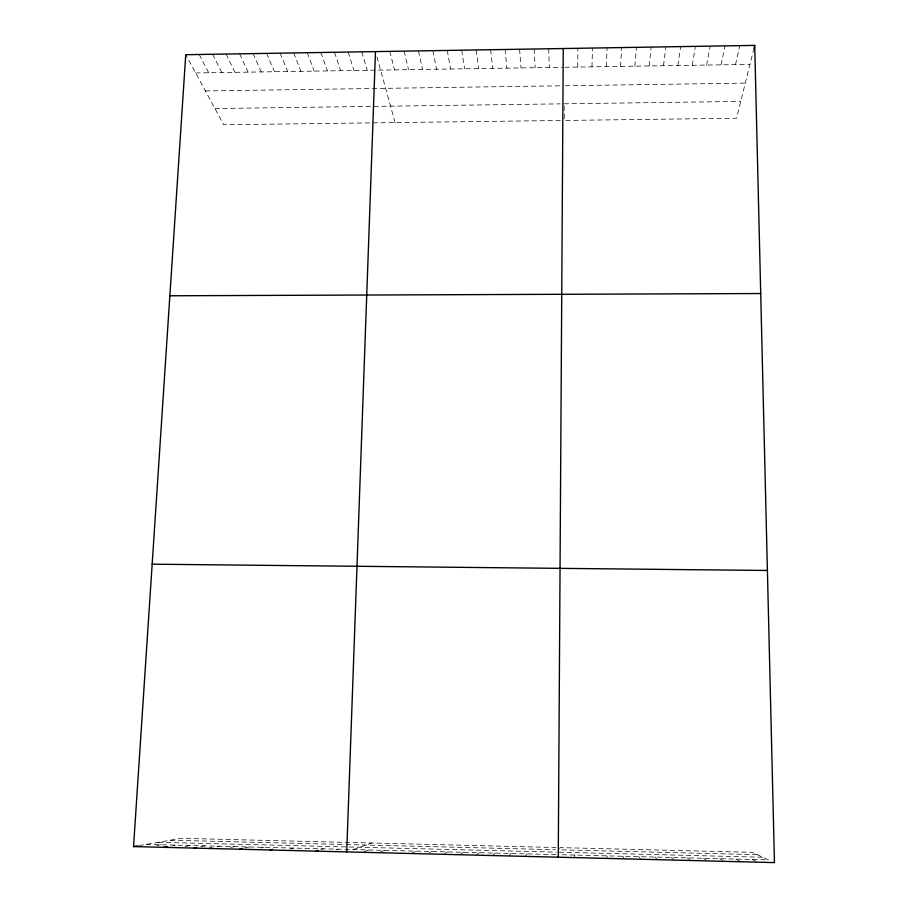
<?xml version="1.0" encoding="UTF-8"?>
<svg xmlns="http://www.w3.org/2000/svg" width="908" height="908" viewBox="0 0 908 908"><rect width="100%" height="100%" fill="white"/><g stroke="black" fill="none" stroke-linecap="round" stroke-linejoin="round"><path stroke-width="0.68" stroke-dasharray="4.54 3.41" d="M577.749 67.056L577.851 48.294M591.993 66.84L592.47 48.056M606.249 66.613L607.111 47.818M620.527 66.397L621.776 47.579M634.828 66.182L636.451 47.341M649.141 65.955L651.161 47.091M663.487 65.739L665.882 46.853M677.845 65.512L680.637 46.614M692.236 65.297L695.403 46.376M706.64 65.07L710.204 46.126M721.065 64.854L725.015 45.888M735.503 64.627L739.85 45.638M754.037 48.113L736.547 118.256L564.322 120.446L564.095 105.215M525.414 856.369L526.833 853.883M509.036 855.96L510.92 853.486M492.681 855.552L495.042 853.089M476.359 855.143L479.197 852.691M460.061 854.734L463.364 852.306M444.738 853.724L447.565 851.908M428.61 853.327L431.788 851.511M411.335 853.52L416.034 851.125M380.111 852.237L384.617 850.342M364.063 851.84L368.943 849.956M353.291 849.559L371.69 842.999M336.017 849.967L338.344 849.196M320.944 849.593L323.418 848.821M290.083 849.059L293.647 848.083M261.334 847.993L263.956 847.346M245.035 847.936L249.144 846.971M230.598 847.448L234.366 846.608M216.978 846.789L219.6 846.233M200.77 846.699L204.856 845.87M185.107 846.483L190.135 845.507M172.838 845.62L175.437 845.144M156.721 845.496L160.773 844.769M139.128 845.609L181.43 838.334L556.002 847.516M195.64 72.946L562.245 67.294M564.833 67.26L749.974 64.4M205.39 90.936L562.427 85.772M565.196 85.738L745.309 83.127M214.924 108.54L560.032 103.864M564.072 103.807L740.746 101.412M560.384 120.492L223.72 124.759L185.754 54.707M170.443 840.218L344.824 844.519M346.232 844.553L555.492 849.706M757.136 854.666L559.589 849.809L559.986 847.607L751.994 852.317L768.543 859.887L560.043 854.7M158.457 842.284L556.343 852.135M559.158 852.203L762.754 857.243M146.12 844.406L556.059 854.61M752.244 859.49L756.58 861.647M735.968 859.082L740.883 861.76M719.726 858.673L723.04 860.67M703.507 858.276L706.447 860.262M687.311 857.867L690.738 860.512M671.148 857.47L674.088 860.092M654.997 857.073L657.449 859.672M638.891 856.664L640.855 859.263M622.797 856.267L624.273 858.843M199.181 54.491L208.727 72.742M212.631 54.276L221.836 72.538M226.092 54.049L234.968 72.334M239.587 53.833L248.122 72.129M253.082 53.606L261.288 71.936M266.612 53.39L274.466 71.732M280.152 53.163L287.666 71.528M293.715 52.948L300.889 71.323M606.737 855.869L607.736 858.435M307.29 52.721L314.123 71.119M320.899 52.505L327.379 70.915M334.507 52.278L340.659 70.71M348.15 52.051L353.95 70.506M361.804 51.835L367.252 70.302M376.945 56.886L395.071 122.591M389.804 51.37L394.537 69.882M404.139 51.132L408.509 69.666M418.497 50.905L422.504 69.451M432.878 50.666L436.51 69.235M447.281 50.428L450.538 69.019M461.695 50.19L464.601 68.804M476.144 49.963L478.664 68.588M490.615 49.724L492.76 68.361M505.098 49.486L506.88 68.145M519.603 49.248L521.01 67.93M534.131 49.009L535.164 67.714M548.682 48.771L549.34 67.498M574.696 855.075L574.719 857.606"/><path stroke-width="1.36" d="M558.261 857.197L563.255 48.533M346.731 851.908L375.481 51.608M133.544 846.574L185.754 54.707L754.718 45.4L774.456 862.6L133.544 846.574L137.732 845.847M754.037 48.113L754.718 45.4M315.984 851.136L318.47 850.365M270.051 849.99L272.548 849.332M239.542 849.23L242.288 848.583M209.135 848.469L211.757 847.913M193.972 848.083L196.696 847.527M163.712 847.334L167.617 846.596M169.864 295.781L760.711 293.534M152.158 564.186L767.396 570.474"/></g></svg>
